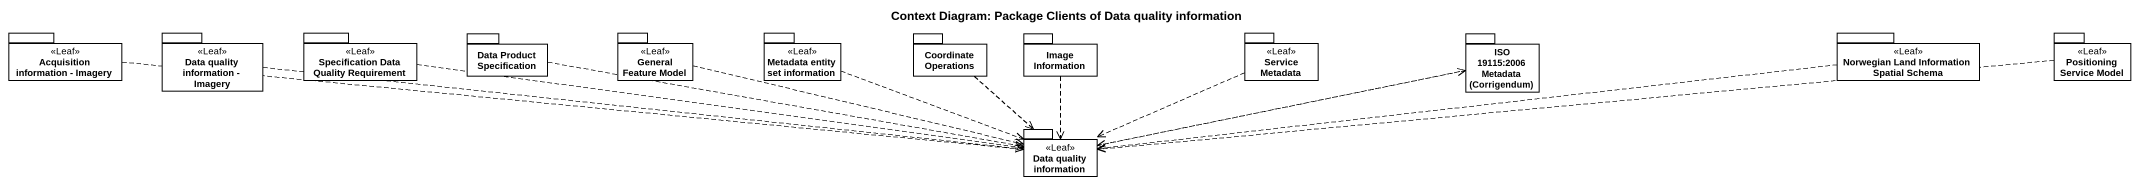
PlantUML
@startuml
title Context Diagram: Package Clients of Data quality information
package "Acquisition information - Imagery" as Acquisition_information <<Leaf>> {
}
package "Data quality information - Imagery" as Data_quality_information <<Leaf>> {
}
package "Specification Data Quality Requirement" as Specification_Data_Quality <<Leaf>> {
}
package "Data Product Specification" as Data_Product_Specification {
}
package "General Feature Model" as General_Feature_Model <<Leaf>> {
}
package "Metadata entity set information" as Metadata_entity_set <<Leaf>> {
}
package "Coordinate Operations" as Coordinate_Operations {
}
package "Image Information" as Image_Information {
}
package "Service Metadata" as Service_Metadata <<Leaf>> {
}
package "ISO 19115:2006 Metadata (Corrigendum)" as ISO_19115_2006_Metadata {
}
package "Norwegian Land Information Spatial Schema" as Norwegian_Land_Information <<Leaf>> {
}
package "Positioning Service Model" as Positioning_Service_Model <<Leaf>> {
}
package "Data quality information" as Data_quality_information_2 <<Leaf>> {
}
Acquisition_information .right.> Data_quality_information_2
Data_quality_information .right.> Data_quality_information_2
Specification_Data_Quality .right.> Data_quality_information_2
Data_Product_Specification .right.> Data_quality_information_2
General_Feature_Model .right.> Data_quality_information_2
Metadata_entity_set .right.> Data_quality_information_2
Coordinate_Operations ..> Data_quality_information_2
Image_Information ..> Data_quality_information_2
Service_Metadata .left.> Data_quality_information_2
ISO_19115_2006_Metadata .left.> Data_quality_information_2
Norwegian_Land_Information .left.> Data_quality_information_2
Positioning_Service_Model .left.> Data_quality_information_2
Data_quality_information_2 .right.> ISO_19115_2006_Metadata
@enduml
